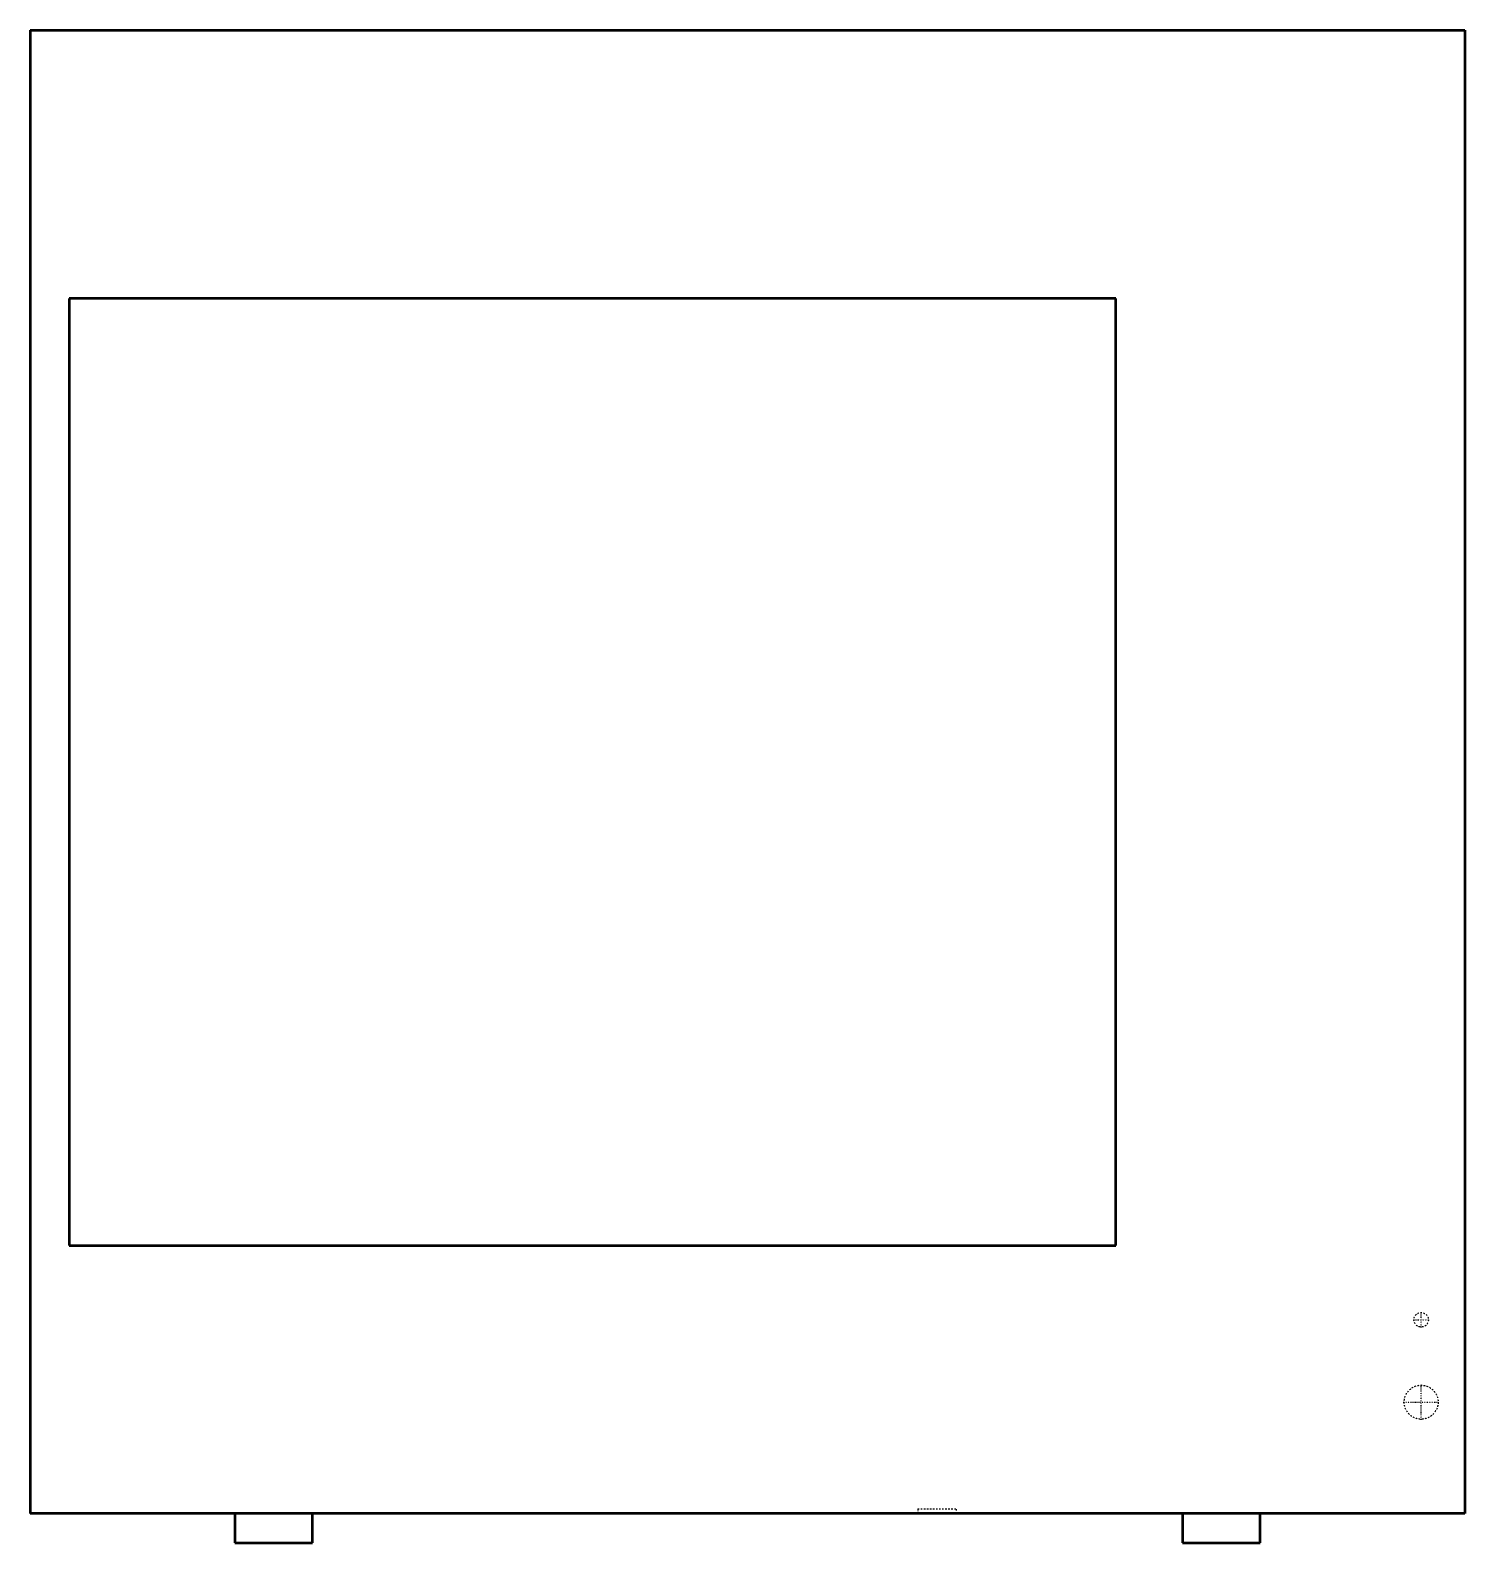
# Model space of a CAD drawing. Header units: millimetres. Extents: x -470 to 470, y 0 to 991.
import ezdxf

# ---------------------------------------------------------------- set-up
doc = ezdxf.new("R2010")
doc.units = ezdxf.units.MM
doc.linetypes.add('Center', pattern=[1.5, 0.45, -0.5, 0.05, -0.5])
doc.linetypes.add('Dashed', pattern=[2, 1, -1])
for name, color, linetype, lineweight in [('AM_0', 7, 'Continuous', 50), ('AM_7', 7, 'Center', 25), ('AM_9', 6, 'Dashed', 25)]:
    doc.layers.add(name, color=color, linetype=linetype, lineweight=lineweight)

# ---------------------------------------------------------------- blocks, each defined once
blk = doc.blocks.new('1_DH6VSA4810A_PART7_0_in_DH6VSA4810A_0')
at = {"layer": 'AM_0'}
for p, q in [((-469.9, 990.6), (469.9, 990.6)), ((469.9, 990.6), (469.9, 19.05)), ((-469.9, 990.6), (-469.9, 19.05)), ((469.9, 19.05), (-469.9, 19.05))]:
    blk.add_line(p, q, dxfattribs=at)
blk = doc.blocks.new('2_DH6VSA4810A_PART6_0_in_DH6VSA4810A_0')
at = {"layer": 'AM_0'}
for p, q in [((-335.75625, 19.05), (-335.75625, 0)), ((-284.95625, 19.05), (-335.75625, 19.05)), ((-284.95625, 0), (-284.95625, 19.05)), ((-335.75625, 0), (-284.95625, 0))]:
    blk.add_line(p, q, dxfattribs=at)
blk = doc.blocks.new('3_DH6VSA4810A_PART5_0_in_DH6VSA4810A_0')
at = {"layer": 'AM_0'}
for p, q in [((335.75625, 19.05), (284.95625, 19.05)), ((284.95625, 19.05), (284.95625, 0)), ((335.75625, 0), (335.75625, 19.05)), ((284.95625, 0), (335.75625, 0))]:
    blk.add_line(p, q, dxfattribs=at)
blk = doc.blocks.new('4_DH6VSA4810A_PART4_0_in_DH6VSA4810A_0')
at = {"layer": 'AM_0'}
for p, q in [((-444.5, 814.92), (-444.5, 194.73)), ((241.3, 814.92), (-444.5, 814.92)), ((241.3, 194.73), (241.3, 814.92)), ((-444.5, 194.73), (241.3, 194.73))]:
    blk.add_line(p, q, dxfattribs=at)
blk = doc.blocks.new('5_DH6VSA4810A_PART3_0_in_DH6VSA4810A_0')
at = {"layer": 'AM_7'}
for p, q in [((441.325, 141.049375), (441.325, 151.050625)), ((436.324375, 146.05), (446.325625, 146.05))]:
    blk.add_line(p, q, dxfattribs=at)
at = {"layer": 'AM_9'}
blk.add_circle((441.325, 146.05), 4.7625, dxfattribs=at)
blk = doc.blocks.new('6_DH6VSA4810A_PART2_0_in_DH6VSA4810A_0')
at = {"layer": 'AM_7'}
for p, q in [((441.325, 80.406875), (441.325, 103.743125)), ((429.656875, 92.075), (452.993125, 92.075))]:
    blk.add_line(p, q, dxfattribs=at)
at = {"layer": 'AM_9'}
blk.add_circle((441.325, 92.075), 11.1125, dxfattribs=at)
blk = doc.blocks.new('7_DH6VSA4810A_PART1_0_in_DH6VSA4810A_0')
at = {"layer": 'AM_9'}
for p, q in [((111.506, 22.225), (136.906, 22.225)), ((111.506, 22.225), (111.506, 19.05)), ((136.906, 19.05), (136.906, 22.225))]:
    blk.add_line(p, q, dxfattribs=at)

msp = doc.modelspace()

# ---------------------------------------------------------------- block references
for name in ['1_DH6VSA4810A_PART7_0_in_DH6VSA4810A_0', '4_DH6VSA4810A_PART4_0_in_DH6VSA4810A_0', '5_DH6VSA4810A_PART3_0_in_DH6VSA4810A_0', '6_DH6VSA4810A_PART2_0_in_DH6VSA4810A_0', '7_DH6VSA4810A_PART1_0_in_DH6VSA4810A_0', '2_DH6VSA4810A_PART6_0_in_DH6VSA4810A_0', '3_DH6VSA4810A_PART5_0_in_DH6VSA4810A_0']:
    msp.add_blockref(name, (0, 0))

doc.saveas('drawing.dxf')
